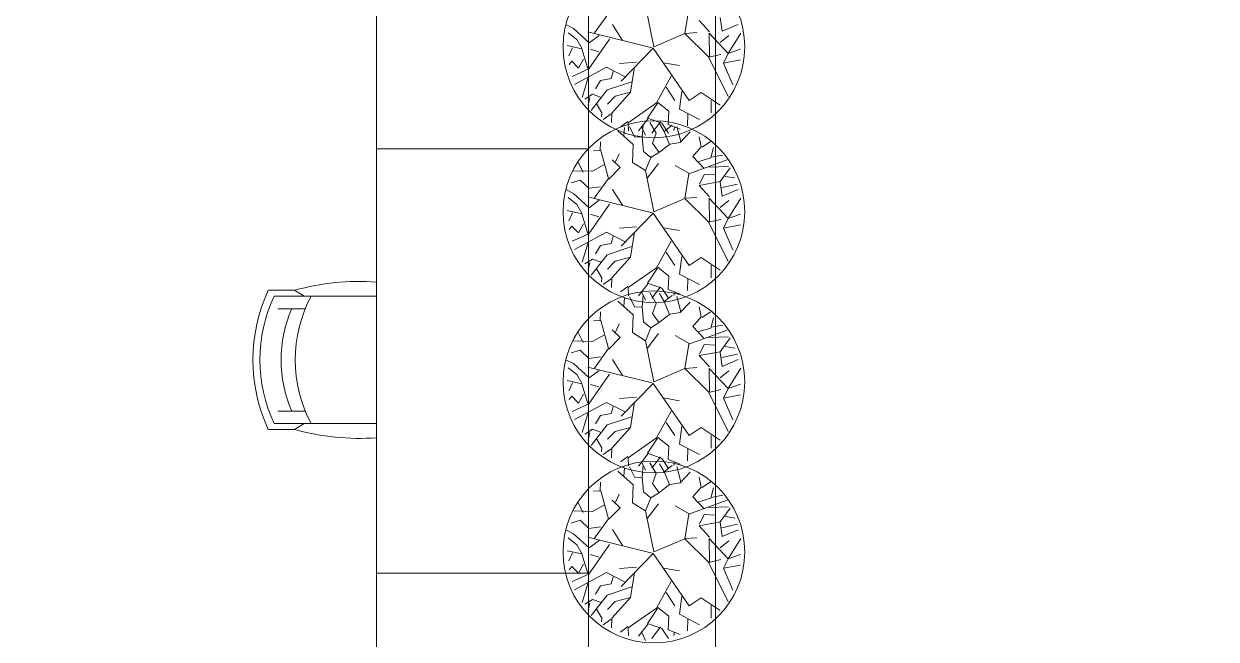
# Model space of a CAD drawing. Header units: millimetres. Extents: x -81374 to 485233, y -39075 to 157313.
# Drawn here: x 37237 to 41455, y -35191 to -33017 of the extents above; entities that cross this region are included whole.
import ezdxf
from ezdxf.enums import TextEntityAlignment as Align

# ---------------------------------------------------------------- set-up
doc = ezdxf.new("R2010")
doc.units = ezdxf.units.MM
doc.layers.add('G-IMPT', color=8, linetype='Continuous', lineweight=5)
doc.styles.get("Standard").update_dxf_attribs({"font": 'arial.ttf'})

# ---------------------------------------------------------------- blocks, each defined once
blk = doc.blocks.new('floor plan 1')
at = {"layer": 'G-IMPT', "color": 8, "ltscale": 500}
for p, q in [((18487, -8617.8), (18487, -2617.8)), ((18937, -2617.8), (18937, -8617.8)), ((18937, -4117.8), (18937, -2617.8)), ((19687, -2767.8), (19687, -4117.8)), ((18747.8, -3907.3), (18734.4, -3880.1)), ((18585.6, -3956), (18585.9, -3913.4)), ((18654.4, -3917.7), (18612, -3901.2)), ((18632.9, -3908.5), (18634.7, -3896.8)), ((18652.4, -3965.1), (18654.4, -3917.7)), ((18677.3, -3922), (18653.2, -3886.8)), ((18728, -3940.1), (18677.3, -3922)), ((18681.3, -3927.3), (18712, -3886.8)), ((18725.1, -3938.9), (18760, -3894.8)), ((18795.7, -3924.2), (18795.2, -3895.5)), ((18797, -3928.5), (18823.5, -3909.4)), ((18503.2, -4003.1), (18503.2, -3958.6)), ((18614.5, -3972.1), (18544.3, -3935.1)), ((18692.9, -3993.1), (18728, -3940.1)), ((18696.2, -3994.4), (18795.7, -3924.2)), ((18787.6, -4031.6), (18854, -3958.3)), ((18854, -3958.3), (18854.8, -3924.4)), ((18856, -3955.3), (18884.7, -3935.5)), ((18889.2, -3958.9), (18890.4, -3945)), ((18910, -3992.8), (18889.2, -3958.9)), ((18538.3, -4030.6), (18471.1, -3985.9)), ((18580.7, -4002.2), (18538.3, -4030.6)), ((18708.3, -4187.1), (18580.8, -4002.2)), ((18606.4, -4034.6), (18614.5, -3972.1)), ((18661.7, -4049.3), (18631.7, -4002.6)), ((18644, -4088.2), (18696.2, -3994.4)), ((18691.3, -3995.9), (18652.4, -3965.1)), ((18842.4, -4017.5), (18869, -3989.4)), ((18870.8, -4040.2), (18926.6, -3967.8)), ((18932.3, -4012.9), (18937.8, -3986.5)), ((18511.8, -4156.8), (18442.9, -4016.8)), ((18774.3, -4120.4), (18787.6, -4031.6)), ((18782.9, -4068.9), (18870.8, -4040.2)), ((18787.6, -4031.6), (18842.4, -4017.5)), ((18892.2, -4013.7), (18922.4, -4024.7)), ((18894.2, -4073.3), (18911.8, -4043.5)), ((18922.4, -4024.7), (18949.5, -4007.7)), ((18936, -4087.6), (18959.1, -4013.7)), ((18459.5, -4134.7), (18425.8, -4057.6)), ((18708.3, -4187.1), (18820.9, -4070.7)), ((18806.8, -4086.2), (18873.2, -4120)), ((18849.8, -4104.6), (18856, -4080.3)), ((18856, -4080.3), (18894.2, -4073.3)), ((18873.2, -4120), (18986.2, -4059.2)), ((18935.9, -4114.4), (18994.8, -4087.9)), ((18671.7, -4135.6), (18614.9, -4125.8)), ((18862.6, -4219.2), (18935.9, -4114.4)), ((19687, -4117.8), (18937, -4117.8)), ((18937, -4117.8), (18937, -5617.8)), ((19687, -4117.8), (18937, -4117.8)), ((18938.8, -4115.9), (18959.7, -4185.4)), ((18954.5, -4149.2), (18971.4, -4117.3)), ((18971.4, -4117.3), (18995, -4141.5)), ((18995, -4141.5), (19004.9, -4129.7)), ((19687, -5617.8), (19687, -4117.8)), ((18442.8, -4168.6), (18397.4, -4240.3)), ((18459.5, -4134.7), (18398.6, -4146.2)), ((18442.8, -4168.6), (18399.3, -4184)), ((18442.8, -4168.6), (18459.5, -4134.7)), ((18509.9, -4240.1), (18442.8, -4168.6)), ((18506.3, -4156.3), (18468.7, -4165.3)), ((18508.6, -4155.6), (18509.9, -4240.1)), ((18595.2, -4239), (18511.8, -4156.8)), ((18766.3, -4138.5), (18826.5, -4134)), ((18900.1, -4174.4), (18929.7, -4183.5)), ((18992.9, -4189), (19006, -4160.6)), ((18470.6, -4207.1), (18440.2, -4231.9)), ((18705.2, -4192.4), (18595.2, -4239)), ((18705.2, -4192.4), (18734.8, -4337.7)), ((18711.6, -4188.5), (18939, -4244.8)), ((18816.1, -4215.2), (18851.8, -4271.4)), ((18898.9, -4232.8), (18934.2, -4206.6)), ((18934.2, -4206.6), (18989.3, -4257)), ((18959.7, -4185.4), (19011.5, -4196.7)), ((18960.3, -4187.6), (18977.6, -4218)), ((18463.6, -4247.3), (18406.7, -4271.1)), ((18470.5, -4296.5), (18463.6, -4247.3)), ((18508.5, -4245), (18545, -4285.3)), ((18592.9, -4239.7), (18553.5, -4242.7)), ((18595.2, -4239), (18581.2, -4325.8)), ((18914.9, -4241.3), (18865.7, -4309.7)), ((18977.6, -4218), (19008.9, -4242.2)), ((18989.3, -4257), (19014.6, -4269.4)), ((18465, -4278.1), (18409.6, -4290.3)), ((18471.2, -4298.6), (18434.9, -4347.5)), ((18545, -4285.3), (18471.2, -4298.6)), ((18543.6, -4290.2), (18527, -4324.3)), ((18894.6, -4281), (18935.7, -4275.4)), ((18935.7, -4275.4), (18966, -4304.3)), ((18966, -4304.3), (18998.1, -4294.7)), ((18452.8, -4317.4), (18418.9, -4311.9)), ((18581.2, -4325.8), (18445.8, -4375.5)), ((18527, -4324.3), (18488.9, -4322.2)), ((18578.6, -4326.5), (18630.2, -4355.9)), ((18729.4, -4310.5), (18688.9, -4362.7)), ((18734.8, -4337.7), (18716.4, -4383.7)), ((18734.8, -4337.7), (18780.9, -4366.4)), ((18865.1, -4307.8), (18824.1, -4349)), ((18865.7, -4309.7), (18893, -4408.8)), ((18880.5, -4358.9), (18921.9, -4335.3)), ((18921.9, -4335.3), (18989.4, -4337.4)), ((18955.5, -4331.9), (18974.7, -4368.7)), ((18510.5, -4349.3), (18441.6, -4352)), ((18502.5, -4385.3), (18461.9, -4392.8)), ((18504.1, -4382.5), (18493.9, -4419.1)), ((18546, -4369.9), (18504.1, -4382.5)), ((18528.3, -4346.3), (18567.6, -4387.9)), ((18716.4, -4383.7), (18689.3, -4400.6)), ((18716.4, -4383.7), (18741.5, -4405)), ((18780.9, -4366.4), (18778.6, -4429.5)), ((18824.1, -4349), (18853.4, -4375.9)), ((18840.6, -4368.5), (18827.5, -4396.9)), ((18534.5, -4420.2), (18505.5, -4440.1)), ((18567.6, -4387.9), (18537.5, -4421.7)), ((18537.5, -4421.7), (18545.6, -4457)), ((18689.3, -4400.6), (18650.1, -4430.4)), ((18687, -4401.3), (18710.4, -4434.4)), ((18741.5, -4405), (18746.5, -4457.1)), ((18893, -4408.8), (18919.2, -4407.7)), ((18895.2, -4408.1), (18894.1, -4439.7)), ((18611.8, -4437.1), (18577.3, -4474.3)), ((18610.2, -4440), (18623.5, -4494)), ((18647.5, -4431.1), (18611.8, -4437.1)), ((18650.1, -4430.4), (18669.1, -4476)), ((18710.4, -4434.4), (18696.6, -4469.8)), ((18696.6, -4469.8), (18719, -4507.9)), ((18746.5, -4457.1), (18742.6, -4498.4)), ((18746.5, -4457.1), (18773.1, -4456)), ((18773.1, -4456), (18791.9, -4492.8)), ((18778.6, -4429.5), (18833.1, -4478)), ((18811.8, -4460), (18809.7, -4489.5)), ((18654.4, -4518.9), (18612, -4502.5)), ((18632.9, -4509.8), (18634.7, -4498)), ((18669.1, -4476), (18640.6, -4497.8)), ((18677.3, -4523.3), (18653.2, -4488)), ((18669.1, -4476), (18685.8, -4504.5)), ((18681.3, -4528.6), (18712, -4488.1)), ((18725.1, -4540.2), (18760, -4496.1)), ((18747.8, -4508.6), (18734.4, -4481.4)), ((18795.7, -4525.5), (18795.2, -4496.7)), ((18797, -4529.8), (18823.5, -4510.7)), ((18614.5, -4573.4), (18544.3, -4536.4)), ((18585.6, -4557.3), (18585.9, -4514.7)), ((18652.4, -4566.4), (18654.4, -4518.9)), ((18728, -4541.4), (18677.3, -4523.3)), ((18692.9, -4594.3), (18728, -4541.4)), ((18696.2, -4595.7), (18795.7, -4525.5)), ((18854, -4559.6), (18854.8, -4525.7)), ((18856, -4556.6), (18884.7, -4536.8)), ((18889.2, -4560.2), (18890.4, -4546.3)), ((18538.3, -4631.9), (18471.1, -4587.2)), ((18503.2, -4604.4), (18503.2, -4559.9)), ((18606.4, -4635.9), (18614.5, -4573.4)), ((18644, -4689.5), (18696.2, -4595.7)), ((18691.3, -4597.2), (18652.4, -4566.4)), ((18787.6, -4632.9), (18854, -4559.6)), ((18842.4, -4618.8), (18869, -4590.7)), ((18870.8, -4641.5), (18926.6, -4569.1)), ((18910, -4594.1), (18889.2, -4560.2)), ((18932.3, -4614.2), (18937.8, -4587.8)), ((18511.8, -4758), (18442.9, -4618.1)), ((18580.7, -4603.5), (18538.3, -4631.9)), ((18708.3, -4788.4), (18580.8, -4603.5)), ((18661.7, -4650.6), (18631.7, -4603.8)), ((18774.3, -4721.7), (18787.6, -4632.9)), ((18787.6, -4632.9), (18842.4, -4618.8)), ((18892.2, -4615), (18922.4, -4626)), ((18922.4, -4626), (18949.5, -4609)), ((18936, -4688.8), (18959.1, -4615)), ((19941.8, -4646.4), (19976, -4625.3)), ((19976, -4625.3), (20069.1, -4625.3)), ((18459.5, -4736), (18425.8, -4658.9)), ((18708.3, -4788.4), (18820.9, -4672)), ((18782.9, -4670.2), (18870.8, -4641.5)), ((18849.8, -4705.9), (18856, -4681.6)), ((18856, -4681.6), (18894.2, -4674.6)), ((18873.2, -4721.2), (18986.2, -4660.5)), ((18894.2, -4674.6), (18911.8, -4644.8)), ((19918.1, -4646.4), (19687, -4646.4)), ((19918.1, -4646.4), (20048.9, -4646.4)), ((19940.1, -4646.4), (19941.8, -4646.4)), ((18806.8, -4687.5), (18873.2, -4721.2)), ((18862.6, -4820.5), (18935.9, -4715.7)), ((18935.9, -4715.7), (18994.8, -4689.2)), ((18938.8, -4717.2), (18959.7, -4786.7)), ((18954.5, -4750.5), (18971.4, -4718.6)), ((18971.4, -4718.6), (18995, -4742.8)), ((18459.5, -4736), (18398.6, -4747.5)), ((18442.8, -4769.9), (18459.5, -4736)), ((18506.3, -4757.6), (18468.7, -4766.5)), ((18508.6, -4756.9), (18509.9, -4841.4)), ((18595.2, -4840.3), (18511.8, -4758)), ((18671.7, -4736.9), (18614.9, -4727.1)), ((18766.3, -4739.8), (18826.5, -4735.3)), ((18992.9, -4790.3), (19006, -4761.9)), ((18995, -4742.8), (19004.9, -4731)), ((18442.8, -4769.9), (18397.4, -4841.6)), ((18442.8, -4769.9), (18399.3, -4785.3)), ((18509.9, -4841.4), (18442.8, -4769.9)), ((18705.2, -4793.7), (18595.2, -4840.3)), ((18705.2, -4793.7), (18734.8, -4939)), ((18711.6, -4789.8), (18939, -4846.1)), ((18898.9, -4834.1), (18934.2, -4807.9)), ((18900.1, -4775.7), (18929.7, -4784.8)), ((18934.2, -4807.9), (18989.3, -4858.3)), ((18959.7, -4786.7), (19011.5, -4797.9)), ((18960.3, -4788.8), (18977.6, -4819.3)), ((18463.6, -4848.5), (18406.7, -4872.4)), ((18470.6, -4808.4), (18440.2, -4833.2)), ((18470.5, -4897.7), (18463.6, -4848.5)), ((18508.5, -4846.3), (18545, -4886.6)), ((18592.9, -4841), (18553.5, -4844)), ((18595.2, -4840.3), (18581.2, -4927)), ((18816.1, -4816.5), (18851.8, -4872.7)), ((18914.9, -4842.6), (18865.7, -4911)), ((18977.6, -4819.3), (19008.9, -4843.5)), ((18465, -4879.4), (18409.6, -4891.6)), ((18545, -4886.6), (18471.2, -4899.9)), ((18543.6, -4891.4), (18527, -4925.6)), ((18894.6, -4882.2), (18935.7, -4876.7)), ((18935.7, -4876.7), (18966, -4905.6)), ((18989.3, -4858.3), (19014.6, -4870.7)), ((18452.8, -4918.7), (18418.9, -4913.2)), ((18471.2, -4899.9), (18434.9, -4948.8)), ((18581.2, -4927), (18445.8, -4976.8)), ((18527, -4925.6), (18488.9, -4923.5)), ((18578.6, -4927.8), (18630.2, -4957.1)), ((18729.4, -4911.8), (18688.9, -4964)), ((18865.1, -4909.1), (18824.1, -4950.3)), ((18865.7, -4911), (18893, -5010.1)), ((18955.5, -4933.2), (18974.7, -4969.9)), ((18966, -4905.6), (18998.1, -4896)), ((18510.5, -4950.6), (18441.6, -4953.3)), ((18546, -4971.2), (18504.1, -4983.8)), ((18528.3, -4947.6), (18567.6, -4989.2)), ((18734.8, -4939), (18716.4, -4984.9)), ((18734.8, -4939), (18780.9, -4967.7)), ((18780.9, -4967.7), (18778.6, -5030.8)), ((18824.1, -4950.3), (18853.4, -4977.1)), ((18840.6, -4969.8), (18827.5, -4998.2)), ((18880.5, -4960.2), (18921.9, -4936.6)), ((18921.9, -4936.6), (18989.4, -4938.7)), ((18502.5, -4986.6), (18461.9, -4994.1)), ((18504.1, -4983.8), (18493.9, -5020.4)), ((18567.6, -4989.2), (18537.5, -5023)), ((18689.3, -5001.9), (18650.1, -5031.6)), ((18687, -5002.6), (18710.4, -5035.7)), ((18716.4, -4984.9), (18689.3, -5001.9)), ((18716.4, -4984.9), (18741.5, -5006.3)), ((18741.5, -5006.3), (18746.5, -5058.4)), ((18893, -5010.1), (18919.2, -5009)), ((18895.2, -5009.4), (18894.1, -5041)), ((18534.5, -5021.5), (18505.5, -5041.4)), ((18537.5, -5023), (18545.6, -5058.3)), ((18611.8, -5038.4), (18577.3, -5075.6)), ((18610.2, -5041.3), (18623.5, -5095.3)), ((18647.5, -5032.4), (18611.8, -5038.4)), ((18650.1, -5031.6), (18669.1, -5077.2)), ((18710.4, -5035.7), (18696.6, -5071.1)), ((18746.5, -5058.4), (18742.6, -5099.7)), ((18746.5, -5058.4), (18773.1, -5057.2)), ((18773.1, -5057.2), (18791.9, -5094)), ((18778.6, -5030.8), (18833.1, -5079.3)), ((18811.8, -5061.3), (18809.7, -5090.8)), ((18632.9, -5111.1), (18634.7, -5099.3)), ((18669.1, -5077.2), (18640.6, -5099)), ((18677.3, -5124.6), (18653.2, -5089.3)), ((18669.1, -5077.2), (18685.8, -5105.8)), ((18681.3, -5129.8), (18712, -5089.4)), ((18696.6, -5071.1), (18719, -5109.1)), ((18725.1, -5141.5), (18760, -5097.4)), ((18747.8, -5109.9), (18734.4, -5082.7)), ((18795.7, -5126.8), (18795.2, -5098)), ((19687, -5096.1), (19918.1, -5096.1)), ((20048.9, -5096.1), (19918.1, -5096.1)), ((19940.1, -5096.1), (19941.8, -5096.1)), ((19941.8, -5096.1), (19976, -5117.3)), ((18614.5, -5174.7), (18544.3, -5137.6)), ((18585.6, -5158.6), (18585.9, -5116)), ((18654.4, -5120.2), (18612, -5103.8)), ((18652.4, -5167.7), (18654.4, -5120.2)), ((18728, -5142.7), (18677.3, -5124.6)), ((18692.9, -5195.6), (18728, -5142.7)), ((18696.2, -5197), (18795.7, -5126.8)), ((18797, -5131.1), (18823.5, -5112)), ((18854, -5160.9), (18854.8, -5127)), ((18856, -5157.9), (18884.7, -5138.1)), ((20069.1, -5117.3), (19976, -5117.3)), ((18503.2, -5205.7), (18503.2, -5161.2)), ((18606.4, -5237.2), (18614.5, -5174.7)), ((18691.3, -5198.5), (18652.4, -5167.7)), ((18787.6, -5234.1), (18854, -5160.9)), ((18870.8, -5242.8), (18926.6, -5170.3)), ((18889.2, -5161.5), (18890.4, -5147.6)), ((18910, -5195.3), (18889.2, -5161.5)), ((18511.8, -5359.3), (18442.9, -5219.3)), ((18538.3, -5233.2), (18471.1, -5188.5)), ((18580.7, -5204.8), (18538.3, -5233.2)), ((18708.3, -5389.7), (18580.8, -5204.8)), ((18661.7, -5251.9), (18631.7, -5205.1)), ((18644, -5290.8), (18696.2, -5197)), ((18787.6, -5234.1), (18842.4, -5220)), ((18842.4, -5220), (18869, -5192)), ((18892.2, -5216.3), (18922.4, -5227.3)), ((18922.4, -5227.3), (18949.5, -5210.3)), ((18932.3, -5215.5), (18937.8, -5189.1)), ((18936, -5290.1), (18959.1, -5216.3)), ((18459.5, -5337.3), (18425.8, -5260.2)), ((18774.3, -5323), (18787.6, -5234.1)), ((18782.9, -5271.5), (18870.8, -5242.8)), ((18873.2, -5322.5), (18986.2, -5261.8)), ((18894.2, -5275.8), (18911.8, -5246.1)), ((18708.3, -5389.7), (18820.9, -5273.3)), ((18806.8, -5288.8), (18873.2, -5322.5)), ((18849.8, -5307.1), (18856, -5282.9)), ((18856, -5282.9), (18894.2, -5275.8)), ((18935.9, -5317), (18994.8, -5290.5)), ((18459.5, -5337.3), (18398.6, -5348.8)), ((18442.8, -5371.2), (18459.5, -5337.3)), ((18671.7, -5338.2), (18614.9, -5328.4)), ((18766.3, -5341.1), (18826.5, -5336.6)), ((18862.6, -5421.8), (18935.9, -5317)), ((18938.8, -5318.5), (18959.7, -5388)), ((18954.5, -5351.8), (18971.4, -5319.9)), ((18971.4, -5319.9), (18995, -5344.1)), ((18995, -5344.1), (19004.9, -5332.3)), ((18442.8, -5371.2), (18397.4, -5442.8)), ((18442.8, -5371.2), (18399.3, -5386.6)), ((18509.9, -5442.7), (18442.8, -5371.2)), ((18506.3, -5358.9), (18468.7, -5367.8)), ((18508.6, -5358.2), (18509.9, -5442.7)), ((18595.2, -5441.6), (18511.8, -5359.3)), ((18705.2, -5395), (18595.2, -5441.6)), ((18705.2, -5395), (18734.8, -5540.3)), ((18711.6, -5391.1), (18939, -5447.4)), ((18900.1, -5376.9), (18929.7, -5386)), ((18959.7, -5388), (19011.5, -5399.2)), ((18960.3, -5390.1), (18977.6, -5420.6)), ((18992.9, -5391.5), (19006, -5363.2)), ((18470.6, -5409.7), (18440.2, -5434.4)), ((18816.1, -5417.8), (18851.8, -5474)), ((18898.9, -5435.4), (18934.2, -5409.2)), ((18934.2, -5409.2), (18989.3, -5459.6)), ((18977.6, -5420.6), (19008.9, -5444.8)), ((18463.6, -5449.8), (18406.7, -5473.7)), ((18465, -5480.6), (18409.6, -5492.8)), ((18470.5, -5499), (18463.6, -5449.8)), ((18508.5, -5447.6), (18545, -5487.9)), ((18592.9, -5442.3), (18553.5, -5445.3)), ((18595.2, -5441.6), (18581.2, -5528.3)), ((18914.9, -5443.8), (18865.7, -5512.2)), ((18894.6, -5483.5), (18935.7, -5478)), ((18935.7, -5478), (18966, -5506.9)), ((18989.3, -5459.6), (19014.6, -5472)), ((18452.8, -5520), (18418.9, -5514.5)), ((18471.2, -5501.2), (18434.9, -5550.1)), ((18545, -5487.9), (18471.2, -5501.2)), ((18527, -5526.9), (18488.9, -5524.8)), ((18543.6, -5492.7), (18527, -5526.9)), ((18729.4, -5513), (18688.9, -5565.3)), ((18865.1, -5510.3), (18824.1, -5551.5)), ((18865.7, -5512.2), (18893, -5611.4)), ((18966, -5506.9), (18998.1, -5497.3)), ((18510.5, -5551.9), (18441.6, -5554.6)), ((18581.2, -5528.3), (18445.8, -5578.1)), ((18528.3, -5548.9), (18567.6, -5590.5)), ((18578.6, -5529.1), (18630.2, -5558.4)), ((18734.8, -5540.3), (18716.4, -5586.2)), ((18734.8, -5540.3), (18780.9, -5568.9)), ((18824.1, -5551.5), (18853.4, -5578.4)), ((18880.5, -5561.5), (18921.9, -5537.8)), ((18921.9, -5537.8), (18989.4, -5540)), ((18955.5, -5534.5), (18974.7, -5571.2)), ((18502.5, -5587.9), (18461.9, -5595.3)), ((18504.1, -5585), (18493.9, -5621.7)), ((18546, -5572.5), (18504.1, -5585)), ((18567.6, -5590.5), (18537.5, -5624.3)), ((18689.3, -5603.2), (18650.1, -5632.9)), ((18687, -5603.9), (18710.4, -5637)), ((18716.4, -5586.2), (18689.3, -5603.2)), ((18716.4, -5586.2), (18741.5, -5607.6)), ((18741.5, -5607.6), (18746.5, -5659.7)), ((18780.9, -5568.9), (18778.6, -5632.1)), ((18840.6, -5571.1), (18827.5, -5599.5)), ((18534.5, -5622.8), (18505.5, -5642.7)), ((18537.5, -5624.3), (18545.6, -5659.6)), ((18611.8, -5639.7), (18577.3, -5676.9)), ((18610.2, -5642.6), (18623.5, -5696.6)), ((18647.5, -5633.7), (18611.8, -5639.7)), ((18650.1, -5632.9), (18669.1, -5678.5)), ((18710.4, -5637), (18696.6, -5672.3)), ((18778.6, -5632.1), (18833.1, -5680.6)), ((18893, -5611.4), (18919.2, -5610.3)), ((18895.2, -5610.7), (18894.1, -5642.3)), ((18937, -5617.8), (19687, -5617.8)), ((18937, -7117.8), (18937, -5617.8)), ((18937, -5617.8), (19687, -5617.8)), ((19687, -5617.8), (19687, -7117.8)), ((18654.4, -5703.1), (18612, -5686.7)), ((18632.9, -5693.9), (18634.7, -5682.2)), ((18669.1, -5678.5), (18640.6, -5700.3)), ((18677.3, -5707.5), (18653.2, -5672.2)), ((18669.1, -5678.5), (18685.8, -5707.1)), ((18681.3, -5712.7), (18712, -5672.3)), ((18696.6, -5672.3), (18719, -5710.4)), ((18725.1, -5724.3), (18760, -5680.3)), ((18747.8, -5692.8), (18734.4, -5665.6)), ((18746.5, -5659.7), (18742.6, -5701)), ((18746.5, -5659.7), (18773.1, -5658.5)), ((18773.1, -5658.5), (18791.9, -5695.3)), ((18795.7, -5709.7), (18795.2, -5680.9)), ((18811.8, -5662.5), (18809.7, -5692.1)), ((18614.5, -5757.5), (18544.3, -5720.5)), ((18585.6, -5741.4), (18585.9, -5698.9)), ((18652.4, -5750.6), (18654.4, -5703.1)), ((18728, -5725.6), (18677.3, -5707.5)), ((18692.9, -5778.5), (18728, -5725.6)), ((18696.2, -5779.9), (18795.7, -5709.7)), ((18797, -5714), (18823.5, -5694.8)), ((18854, -5743.7), (18854.8, -5709.9)), ((18856, -5740.8), (18884.7, -5721)), ((18889.2, -5744.4), (18890.4, -5730.5)), ((18538.3, -5816.1), (18471.1, -5771.4)), ((18503.2, -5788.6), (18503.2, -5744)), ((18606.4, -5820.1), (18614.5, -5757.5)), ((18691.3, -5781.4), (18652.4, -5750.6)), ((18787.6, -5817), (18854, -5743.7)), ((18842.4, -5802.9), (18869, -5774.9)), ((18870.8, -5825.7), (18926.6, -5753.2)), ((18910, -5778.2), (18889.2, -5744.4)), ((18932.3, -5798.4), (18937.8, -5771.9)), ((18511.8, -5942.2), (18442.9, -5802.2)), ((18580.7, -5787.7), (18538.3, -5816.1)), ((18708.3, -5972.6), (18580.8, -5787.6)), ((18661.7, -5834.8), (18631.7, -5788)), ((18644, -5873.7), (18696.2, -5779.9)), ((18774.3, -5905.9), (18787.6, -5817)), ((18787.6, -5817), (18842.4, -5802.9)), ((18892.2, -5799.2), (18922.4, -5810.2)), ((18922.4, -5810.2), (18949.5, -5793.2)), ((18936, -5873), (18959.1, -5799.2)), ((18459.5, -5920.2), (18425.8, -5843)), ((18708.3, -5972.6), (18820.9, -5856.2)), ((18782.9, -5854.4), (18870.8, -5825.7)), ((18856, -5865.8), (18894.2, -5858.7)), ((18873.2, -5905.4), (18986.2, -5844.7)), ((18894.2, -5858.7), (18911.8, -5829)), ((18806.8, -5871.7), (18873.2, -5905.4)), ((18849.8, -5890), (18856, -5865.8)), ((18862.6, -6004.7), (18935.9, -5899.9)), ((18935.9, -5899.9), (18994.8, -5873.4)), ((18938.8, -5901.4), (18959.7, -5970.8)), ((18954.5, -5934.7), (18971.4, -5902.8)), ((18971.4, -5902.8), (18995, -5927)), ((18459.5, -5920.2), (18398.6, -5931.7)), ((18442.8, -5954.1), (18459.5, -5920.2)), ((18506.3, -5941.8), (18468.7, -5950.7)), ((18508.6, -5941.1), (18509.9, -6025.6)), ((18595.2, -6024.5), (18511.8, -5942.2)), ((18671.7, -5921.1), (18614.9, -5911.3)), ((18766.3, -5923.9), (18826.5, -5919.4)), ((18992.9, -5974.4), (19006, -5946)), ((18995, -5927), (19004.9, -5915.1)), ((18442.8, -5954.1), (18397.4, -6025.7)), ((18442.8, -5954.1), (18399.3, -5969.5)), ((18509.9, -6025.6), (18442.8, -5954.1)), ((18705.2, -5977.8), (18595.2, -6024.5)), ((18705.2, -5977.8), (18734.8, -6123.2)), ((18711.6, -5973.9), (18939, -6030.2)), ((18900.1, -5959.8), (18929.7, -5968.9)), ((18959.7, -5970.8), (19011.5, -5982.1)), ((18960.3, -5973), (18977.6, -6003.5)), ((18470.6, -5992.6), (18440.2, -6017.3)), ((18508.5, -6030.4), (18545, -6070.8)), ((18592.9, -6025.2), (18553.5, -6028.2)), ((18595.2, -6024.5), (18581.2, -6111.2)), ((18816.1, -6000.6), (18851.8, -6056.9)), ((18914.9, -6026.7), (18865.7, -6095.1)), ((18898.9, -6018.3), (18934.2, -5992.1)), ((18934.2, -5992.1), (18989.3, -6042.4)), ((18977.6, -6003.5), (19008.9, -6027.7)), ((18463.6, -6032.7), (18406.7, -6056.6)), ((18470.5, -6081.9), (18463.6, -6032.7)), ((18989.3, -6042.4), (19014.6, -6054.9))]:
    blk.add_line(p, q, dxfattribs=at)
at = {"layer": 'G-IMPT', "color": 8, "ltscale": 500, "extrusion": (0, 0, -1)}
for p, q in [((20035, -4690.2), (19938.5, -4690.2)), ((20035, -5052.3), (19938.5, -5052.3))]:
    blk.add_line(p, q, dxfattribs=at)
at = {"layer": 'G-IMPT', "color": 8, "ltscale": 500}
for centre in [(18705.2, -4192.4), (18705.2, -4793.7), (18705.2, -5395), (18705.2, -5977.8)]:
    blk.add_circle(centre, 321.5, dxfattribs=at)
for centre, radius, start, end in [((6421.8, 111.4), 10691.5, 284.44066, 355.45821), ((30901.2, -15868.2), 12777.8, 49.90697, 259.60318)]:
    blk.add_arc(centre, radius, start, end, dxfattribs=at)
for centre, major_axis, start_param, end_param in [((19748.6, -5432.4), (-838.5, 0), 4.437818, 4.785935), ((19543, -4871.3), (-580.8, 0), 2.704257, 3.578932), ((19493, -4871.3), (-480.9, 0), 2.65511, 3.628104), ((19568, -4871.3), (530.9, 0), -0.437348, 0.437328), ((19568, -4871.3), (455.9, 0), -0.408385, 0.408365), ((19748.6, -4310.1), (-838.5, 0), 1.49727, 1.845387)]:
    blk.add_ellipse(centre, major_axis=major_axis, ratio=1, start_param=start_param, end_param=end_param, dxfattribs=at)
for rotation, p in [(359.9992, (39680.6, -4989.6, 0)), (359.9992, (35886.7, -10139.3, 0)), (270.0008, (28873.3, -20643.5, 0)), (359.9992, (11975.3, -26935.4, 0)), (359.9992, (15267.6, -26935.4, 0)), (359.9992, (26686.3, -26987.7, 0)), (270.0008, (15861.1, -28615, 0)), (89.9992, (23697.8, -33300.6, 0)), (89.9992, (23597.9, -35337.7, 0)), (89.9992, (23597.9, -37388.3, 0)), (359.9992, (13750.4, -37781.5, 0)), (89.9992, (23697.8, -40746.8, 0)), (89.9992, (23597.8, -44302.5, 0)), (89.9992, (23597.8, -46399.1, 0)), (89.9992, (23697.8, -48339.8, 0)), (89.9992, (23697.8, -54280, 0)), (359.9992, (27418.1, -55702.4, 0)), (89.9992, (9671.9, -65856.5, 0)), (359.9992, (4684.1, -67403.4, 0)), (359.9992, (8737.2, -67403.4, 0))]:
    blk.add_attdef('PARTITIONTYPE', text='', height=200, rotation=rotation, dxfattribs=at).set_placement(p, align=Align.MIDDLE_CENTER)

msp = doc.modelspace()

# ---------------------------------------------------------------- block references
at = {"linetype": 'Continuous', "rotation": 180}
msp.add_blockref('floor plan 1', (58170.8, -39075.4), dxfattribs=at)

doc.saveas('drawing.dxf')
